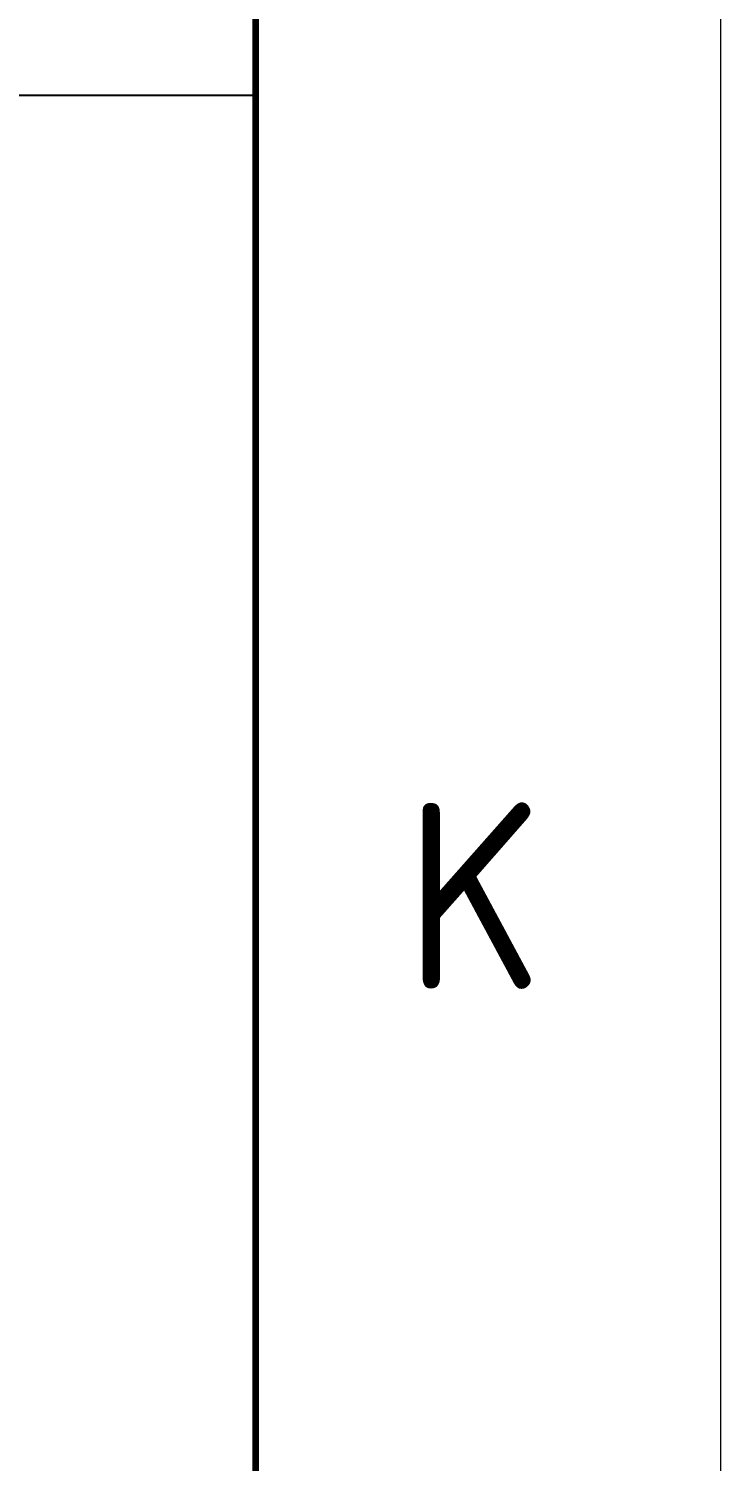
# Model space of a CAD drawing. Header units: inches. Extents: x 735 to 7643, y 526 to 1733.
# Drawn here: x 2292.64 to 2312.39, y 740.63 to 781.54 of the extents above; entities that cross this region are included whole.
import ezdxf

# ---------------------------------------------------------------- set-up
doc = ezdxf.new("R2010")
doc.units = ezdxf.units.IN
doc.header["$MEASUREMENT"] = 0
doc.layers.add('TEG BORDER', color=7, linetype='Continuous')
doc.styles.add('TEG BORDER', font='isocp.shx')

# ---------------------------------------------------------------- blocks, each defined once
blk = doc.blocks.new('TEG BORDER A2')
blk.add_line((589, 5), (589, 116))
at = {"color": 5, "lineweight": 15}
blk.add_lwpolyline([(0, 420), (594, 420), (594, 0), (0, 0)], close=True, dxfattribs=at)
at = {"lineweight": 100}
blk.add_lwpolyline([(5, 415), (589, 415), (589, 5), (5, 5)], close=True, dxfattribs=at)
at = {"layer": 'TEG BORDER', "color": 0}
blk.add_line((489, 61), (589, 61), dxfattribs=at)
at = {"insert": (592.09, 53.389), "char_height": 2, "attachment_point": 3, "style": 'TEG BORDER'}
blk.add_mtext_dynamic_manual_height_columns('K', width=2, gutter_width=1, heights=[0], dxfattribs=at)

msp = doc.modelspace()

# ---------------------------------------------------------------- block references
at = {"color": 8, "lineweight": 20, "xscale": 2.6554, "yscale": 2.6554, "zscale": 2.6554}
msp.add_blockref('TEG BORDER A2', (735.079, 617.658), dxfattribs=at)

doc.saveas('drawing.dxf')
